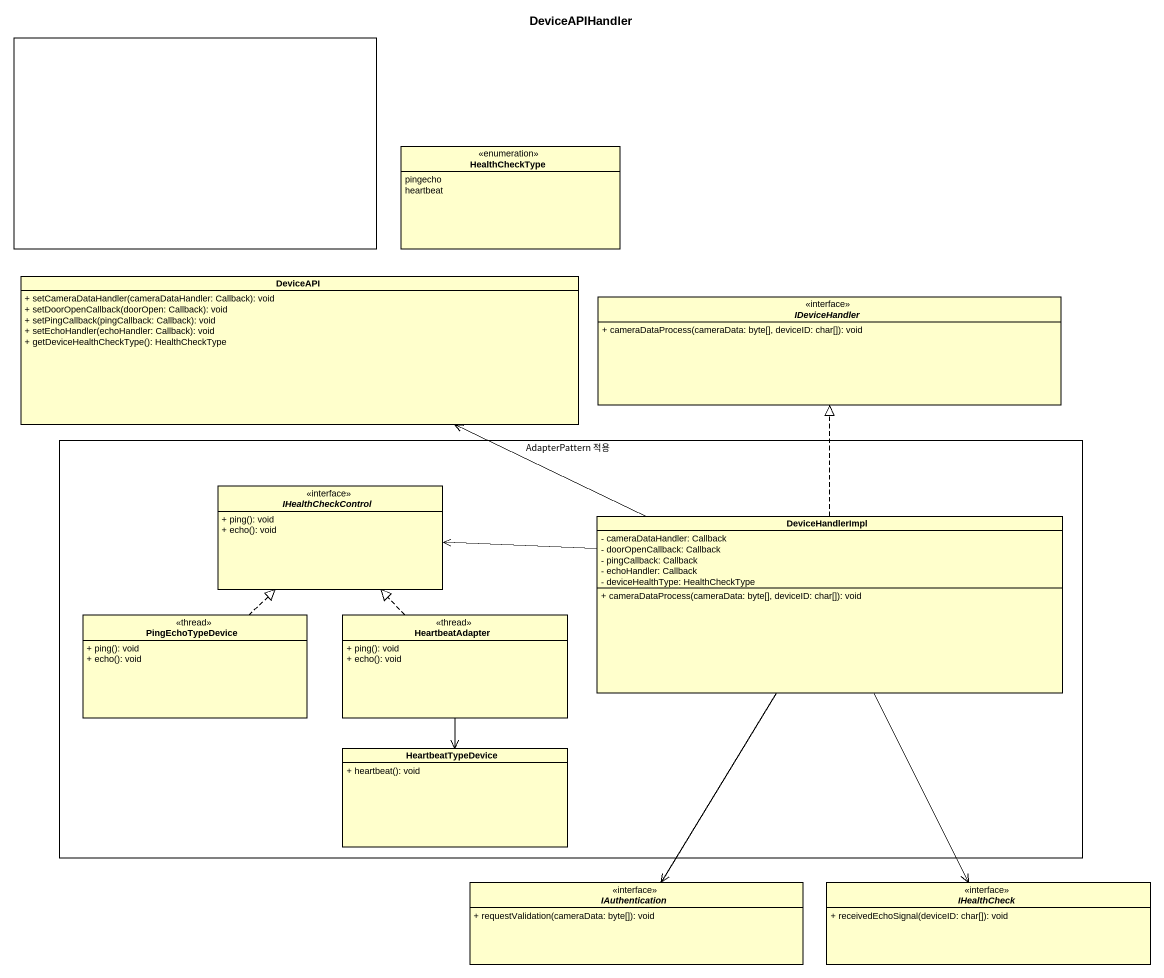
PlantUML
@startuml
title DeviceAPIHandler
allowmixing
hide circle
hide empty members
skinparam classAttributeIconSize 0
rectangle " " as rectangle1
enum HealthCheckType {
  pingecho
  heartbeat
}
class DeviceAPI {
  + setCameraDataHandler(cameraDataHandler: Callback): void
  + setDoorOpenCallback(doorOpen: Callback): void
  + setPingCallback(pingCallback: Callback): void
  + setEchoHandler(echoHandler: Callback): void
  + getDeviceHealthCheckType(): HealthCheckType
}
interface IDeviceHandler {
  + cameraDataProcess(cameraData: byte[], deviceID: char[]): void
}
rectangle "AdapterPattern 적용" as AdapterPattern_적용 {
  interface IHealthCheckControl {
    + ping(): void
    + echo(): void
  }
  class DeviceHandlerImpl {
    - cameraDataHandler: Callback
    - doorOpenCallback: Callback
    - pingCallback: Callback
    - echoHandler: Callback
    - deviceHealthType: HealthCheckType
    + cameraDataProcess(cameraData: byte[], deviceID: char[]): void
  }
  class PingEchoTypeDevice <<thread>> {
    + ping(): void
    + echo(): void
  }
  class HeartbeatAdapter <<thread>> {
    + ping(): void
    + echo(): void
  }
  class HeartbeatTypeDevice {
    + heartbeat(): void
  }
}
interface IAuthentication {
  + requestValidation(cameraData: byte[]): void
}
interface IHealthCheck {
  + receivedEchoSignal(deviceID: char[]): void
}
DeviceHandlerImpl -left-> DeviceAPI
DeviceHandlerImpl .up.|> IDeviceHandler
DeviceHandlerImpl -left-> IHealthCheckControl
DeviceHandlerImpl --> IAuthentication
DeviceHandlerImpl --> IHealthCheck
PingEchoTypeDevice .up.|> IHealthCheckControl
HeartbeatAdapter .up.|> IHealthCheckControl
HeartbeatAdapter --> HeartbeatTypeDevice
@enduml
